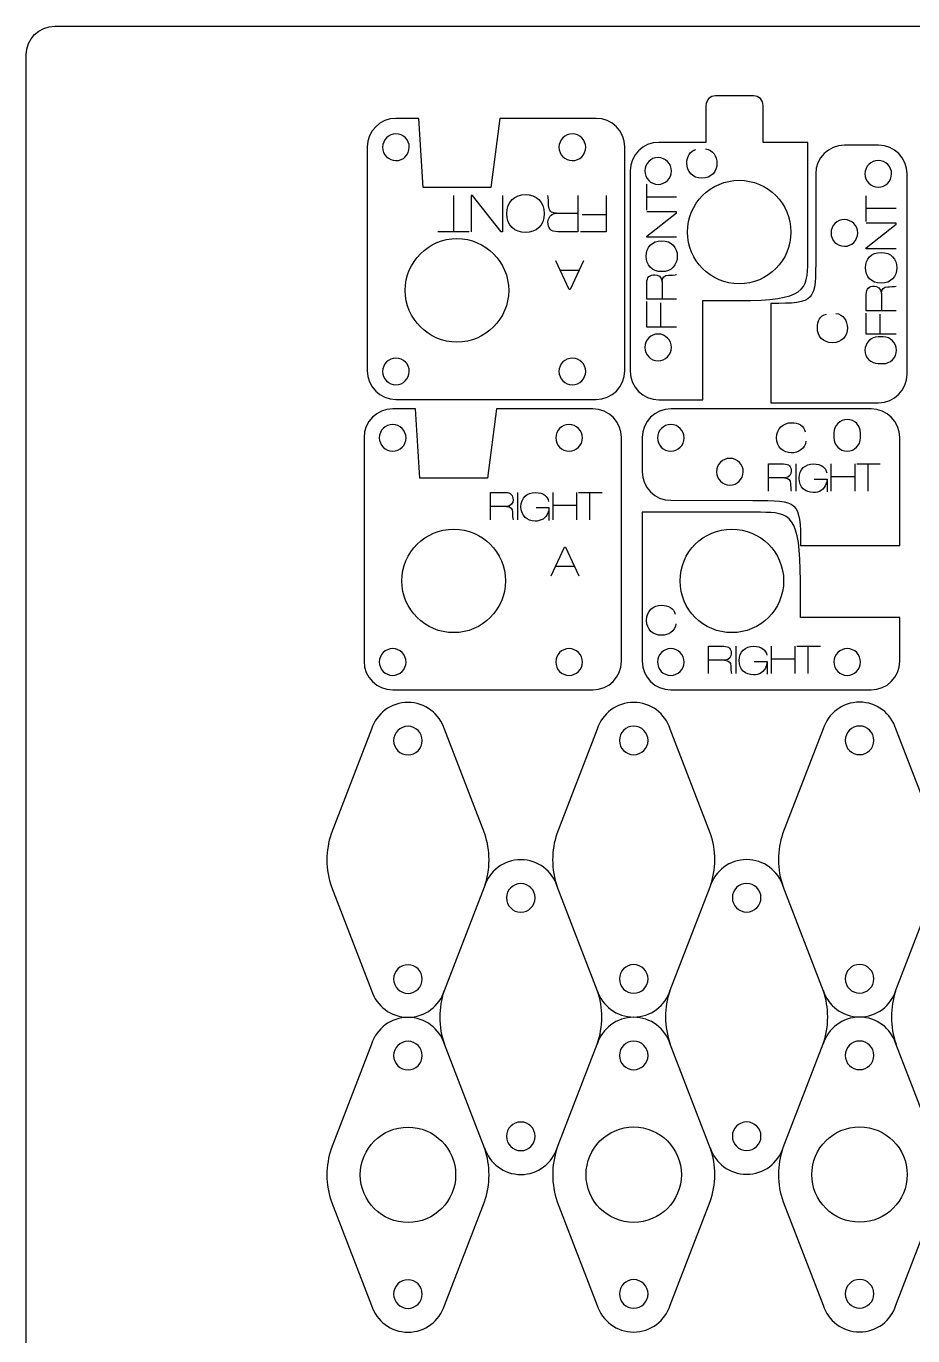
# Model space of a CAD drawing. Header units: millimetres. Extents: x -127 to 1881, y -61 to 1624.
# Drawn here: x 634.6 to 727.8, y 1009.7 to 1147.4 of the extents above; entities that cross this region are included whole.
import ezdxf

# ---------------------------------------------------------------- set-up
doc = ezdxf.new("R2010")
doc.units = ezdxf.units.MM
doc.layers.get('0').update_dxf_attribs({"linetype": 'CONTINUOUS', "true_color": 0xffffff})

msp = doc.modelspace()

# ---------------------------------------------------------------- linework, layer by layer
at = {"color": 7, "true_color": 0xffffff}
for points in [[(637.57, 1147.43), (935.33, 1147.43)], [(634.56, 750.75), (634.56, 1144.42)], [(711.07, 1140.1), (707.06, 1140.1)], [(706.06, 1139.1), (706.06, 1135.21), (701.1, 1135.21)], [(712.07, 1135.21), (712.08, 1135.21), (712.08, 1139.1)], [(676.33, 1130.46), (675.86, 1137.73), (673.45, 1137.73)], [(694.51, 1137.73), (684.39, 1137.73), (683.42, 1130.46), (676.33, 1130.46), (676.33, 1130.46)], [(716.77, 1122.77), (716.77, 1135.21), (712.07, 1135.21), (712.07, 1135.21)], [(670.44, 1134.73), (670.44, 1111.18)], [(674.85, 1134.69), (674.85, 1134.69)], [(693.41, 1134.69), (693.41, 1134.69)], [(697.52, 1111.18), (697.52, 1134.73)], [(724.22, 1134.91), (720.62, 1134.91)], [(698.09, 1132.2), (698.09, 1111.13)], [(717.61, 1131.9), (717.61, 1123.28), (717.61, 1123.28)], [(727.23, 1110.83), (727.23, 1131.9)], [(679.5, 1129.62), (679.5, 1125.8)], [(684.65, 1129.62), (684.65, 1125.8), (684.51, 1125.8), (681.5, 1129.62), (681.38, 1129.62), (681.38, 1125.8)], [(692.6, 1129.62), (692.6, 1125.8), (690.49, 1125.8)], [(695.56, 1129.62), (695.56, 1125.8), (692.88, 1125.8)], [(699.84, 1128.09), (699.84, 1130.8)], [(701.03, 1130.79), (701.03, 1130.79)], [(722.92, 1126.88), (722.92, 1129.59)], [(724.18, 1130.5), (724.18, 1130.5)], [(702.98, 1129.45), (699.84, 1129.45)], [(726.06, 1128.24), (722.92, 1128.24)], [(690.35, 1127.75), (690.35, 1127.76), (692.6, 1127.77)], [(695.56, 1127.58), (693.03, 1127.58)], [(702.98, 1125.23), (699.84, 1125.23), (699.84, 1125.34), (702.98, 1127.81), (702.98, 1127.91), (699.84, 1127.91)], [(681.16, 1125.8), (677.86, 1125.8)], [(687.08, 1125.72), (687.08, 1125.72)], [(726.06, 1124.01), (722.92, 1124.01), (722.92, 1124.13), (726.06, 1126.6), (726.06, 1126.7), (722.92, 1126.7)], [(720.62, 1124.28), (720.62, 1124.28)], [(693.17, 1122.76), (691.78, 1119.73), (691.67, 1119.73), (690.28, 1122.76)], [(699.77, 1123.23), (699.77, 1123.23)], [(690.74, 1121.76), (692.72, 1121.76)], [(722.85, 1122.02), (722.85, 1122.02)], [(702.98, 1118.7), (699.84, 1118.7), (699.84, 1120.43)], [(701.45, 1120.55), (701.45, 1120.54)], [(701.45, 1120.54), (701.46, 1118.7)], [(709.56, 1120.34), (709.56, 1120.34)], [(685.31, 1119.64), (685.31, 1119.64)], [(702.98, 1115.77), (699.84, 1115.77), (699.84, 1118.47)], [(701.1, 1108.13), (705.72, 1108.13), (705.72, 1118.57), (709.56, 1118.57)], [(726.06, 1117.49), (722.92, 1117.49), (722.92, 1119.21)], [(724.52, 1119.33), (724.53, 1119.33), (724.54, 1117.49)], [(701.3, 1115.77), (701.3, 1118.34)], [(712.88, 1118.26), (712.88, 1107.83), (724.22, 1107.83)], [(726.06, 1115.05), (722.92, 1115.05), (722.92, 1117.25)], [(724.38, 1115.05), (724.38, 1117.13)], [(724.71, 1114.75), (724.19, 1114.75)], [(701.03, 1112.24), (701.03, 1112.24)], [(724.19, 1111.94), (724.7, 1111.94), (724.7, 1111.94)], [(674.85, 1111.11), (674.85, 1111.11)], [(693.41, 1111.11), (693.41, 1111.11)], [(673.45, 1108.18), (694.51, 1108.18)], [(675.98, 1099.9), (675.52, 1107.18), (673.11, 1107.18)], [(694.17, 1107.18), (684.04, 1107.18), (683.08, 1099.9), (675.98, 1099.9), (675.98, 1099.9)], [(723.43, 1107.18), (702.36, 1107.18)], [(670.1, 1104.17), (670.1, 1080.63)], [(674.51, 1104.13), (674.51, 1104.13)], [(693.07, 1104.13), (693.07, 1104.13)], [(697.18, 1080.63), (697.18, 1104.17)], [(699.35, 1104.17), (699.35, 1100.56)], [(703.77, 1104.13), (703.77, 1104.13)], [(716.01, 1092.82), (726.44, 1092.82), (726.44, 1104.17)], [(719.52, 1104.65), (719.52, 1104.14)], [(722.33, 1104.13), (722.33, 1104.64), (722.33, 1104.64)], [(709.99, 1100.56), (709.99, 1100.56)], [(712.65, 1098.51), (712.65, 1101.39), (714.23, 1101.39)], [(715.51, 1101.39), (715.51, 1098.51)], [(719.25, 1098.51), (719.25, 1101.39)], [(721.72, 1101.39), (721.72, 1098.51)], [(721.92, 1101.39), (724.4, 1101.39)], [(723.12, 1098.51), (723.12, 1101.37)], [(714.34, 1099.92), (714.34, 1099.91), (712.65, 1099.91)], [(717.46, 1099.8), (718.81, 1099.8), (718.81, 1098.45)], [(719.25, 1100.05), (721.72, 1100.05)], [(683.39, 1095.5), (683.39, 1098.38), (684.97, 1098.38)], [(686.25, 1098.38), (686.25, 1095.5)], [(690, 1095.5), (690, 1098.38)], [(692.46, 1098.38), (692.46, 1095.5)], [(692.66, 1098.38), (695.15, 1098.38)], [(693.86, 1095.5), (693.86, 1098.36)], [(685.08, 1096.91), (685.08, 1096.9), (683.39, 1096.9)], [(688.2, 1096.79), (689.55, 1096.79), (689.55, 1095.44)], [(690, 1097.04), (692.46, 1097.04)], [(702.36, 1097.56), (710.98, 1097.55), (710.98, 1097.55)], [(699.35, 1096.3), (699.35, 1080.63)], [(711.79, 1096.3), (699.35, 1096.3), (699.35, 1096.3)], [(689.78, 1089.6), (691.18, 1092.63), (691.29, 1092.63), (692.68, 1089.6)], [(692.22, 1090.6), (690.24, 1090.6)], [(684.97, 1089.08), (684.97, 1089.08)], [(714.23, 1089.08), (714.23, 1089.08)], [(726.44, 1080.63), (726.44, 1085.25), (716, 1085.25), (716, 1089.08)], [(706.34, 1079.33), (706.34, 1082.21), (707.93, 1082.21)], [(709.2, 1082.21), (709.2, 1079.33)], [(712.95, 1079.33), (712.95, 1082.21)], [(715.42, 1082.21), (715.42, 1079.33)], [(715.61, 1082.21), (718.1, 1082.21)], [(716.82, 1079.33), (716.82, 1082.19)], [(674.51, 1080.55), (674.51, 1080.55)], [(693.07, 1080.55), (693.07, 1080.55)], [(703.77, 1080.55), (703.77, 1080.55)], [(708.04, 1080.74), (708.03, 1080.73), (706.34, 1080.73)], [(711.15, 1080.62), (712.51, 1080.62), (712.51, 1079.27)], [(712.95, 1080.88), (715.42, 1080.88)], [(722.32, 1080.55), (722.32, 1080.55)], [(673.11, 1077.62), (694.17, 1077.62)], [(702.36, 1077.62), (723.43, 1077.62)], [(670.89, 1073.49), (666.63, 1062.47)], [(682.8, 1062.47), (678.55, 1073.48)], [(694.63, 1073.5), (690.38, 1062.48)], [(706.55, 1062.48), (702.29, 1073.49)], [(718.39, 1073.51), (714.13, 1062.49)], [(730.3, 1062.49), (726.05, 1073.51)], [(676.22, 1072.29), (676.22, 1072.29)], [(699.97, 1072.3), (699.97, 1072.3)], [(723.72, 1072.31), (723.72, 1072.31)], [(666.68, 1056.89), (670.89, 1046.01), (670.89, 1046.01)], [(678.55, 1046.01), (682.76, 1056.91)], [(694.67, 1045.93), (690.42, 1056.94)], [(702.29, 1046.03), (706.51, 1056.92)], [(718.43, 1045.94), (714.17, 1056.95)], [(726.05, 1046.04), (730.26, 1056.94)], [(688.09, 1055.75), (688.09, 1055.75)], [(711.85, 1055.76), (711.85, 1055.76)], [(676.22, 1047.21), (676.22, 1047.21)], [(699.97, 1047.22), (699.97, 1047.22)], [(723.72, 1047.23), (723.72, 1047.23)], [(670.89, 1040.36), (666.63, 1029.34), (666.63, 1029.34)], [(682.8, 1029.34), (678.55, 1040.35)], [(690.42, 1029.47), (694.63, 1040.37)], [(706.55, 1029.35), (702.29, 1040.37)], [(714.17, 1029.49), (718.39, 1040.38)], [(730.3, 1029.36), (726.05, 1040.38)], [(676.22, 1039.16), (676.22, 1039.16)], [(699.97, 1039.17), (699.97, 1039.17)], [(723.72, 1039.18), (723.72, 1039.18)], [(674.72, 1031.63), (674.72, 1031.63)], [(688.09, 1030.67), (688.09, 1030.67)], [(698.46, 1031.65), (698.46, 1031.65)], [(711.85, 1030.68), (711.85, 1030.68)], [(722.22, 1031.66), (722.22, 1031.66)], [(666.68, 1023.76), (670.89, 1012.88)], [(678.55, 1012.89), (682.76, 1023.78)], [(690.42, 1023.78), (694.63, 1012.89)], [(702.29, 1012.9), (706.51, 1023.8)], [(714.18, 1023.79), (718.39, 1012.91)], [(726.05, 1012.91), (730.26, 1023.81)], [(676.22, 1014.08), (676.22, 1014.08)], [(699.97, 1014.09), (699.97, 1014.09)], [(723.72, 1014.1), (723.72, 1014.1)]]:
    msp.add_lwpolyline(points, dxfattribs=at)
for points in [[(634.56, 1144.42), (634.56, 1146.08), (635.9, 1147.43), (637.57, 1147.43)], [(707.06, 1140.1), (706.51, 1140.1), (706.06, 1139.65), (706.06, 1139.1)], [(712.08, 1139.1), (712.08, 1139.65), (711.63, 1140.1), (711.07, 1140.1)], [(673.45, 1137.73), (671.79, 1137.73), (670.44, 1136.39), (670.44, 1134.73)], [(697.52, 1134.73), (697.52, 1136.39), (696.18, 1137.73), (694.51, 1137.73)], [(673.45, 1136.1), (672.68, 1136.1), (672.05, 1135.47), (672.05, 1134.7)], [(674.85, 1134.69), (674.86, 1135.46), (674.23, 1136.09), (673.45, 1136.1)], [(692.01, 1136.1), (691.24, 1136.1), (690.61, 1135.47), (690.6, 1134.7)], [(693.41, 1134.69), (693.41, 1135.46), (692.79, 1136.09), (692.01, 1136.1)], [(701.1, 1135.21), (699.44, 1135.21), (698.09, 1133.86), (698.09, 1132.2)], [(672.05, 1134.7), (672.04, 1133.92), (672.67, 1133.29), (673.44, 1133.29)], [(673.44, 1133.29), (674.22, 1133.28), (674.85, 1133.91), (674.85, 1134.69)], [(690.6, 1134.7), (690.6, 1133.92), (691.23, 1133.29), (692, 1133.29)], [(692, 1133.29), (692.78, 1133.28), (693.41, 1133.91), (693.41, 1134.69)], [(704.05, 1133.01), (704.05, 1133.72), (704.35, 1134.29), (705, 1134.45)], [(706, 1134.53), (706.81, 1134.44), (707.22, 1133.71), (707.22, 1133.01)], [(720.62, 1134.91), (718.96, 1134.91), (717.61, 1133.56), (717.61, 1131.9)], [(727.23, 1131.9), (727.23, 1133.56), (725.89, 1134.91), (724.22, 1134.91)], [(701.04, 1133.6), (700.26, 1133.61), (699.63, 1132.98), (699.63, 1132.2)], [(702.44, 1132.19), (702.44, 1132.97), (701.81, 1133.6), (701.04, 1133.6)], [(705.64, 1131.44), (704.64, 1131.44), (704.05, 1132.14), (704.05, 1133.01)], [(707.22, 1133.01), (707.22, 1132.14), (706.64, 1131.44), (705.64, 1131.44)], [(724.19, 1133.3), (723.42, 1133.31), (722.79, 1132.68), (722.79, 1131.9)], [(725.59, 1131.89), (725.6, 1132.67), (724.97, 1133.3), (724.19, 1133.3)], [(699.63, 1132.2), (699.63, 1131.43), (700.25, 1130.8), (701.03, 1130.79)], [(701.03, 1130.79), (701.8, 1130.79), (702.44, 1131.42), (702.44, 1132.19)], [(704.12, 1125.78), (704.12, 1128.78), (706.55, 1131.22), (709.56, 1131.22)], [(709.56, 1131.22), (712.57, 1131.22), (715, 1128.78), (715, 1125.78)], [(722.79, 1131.9), (722.78, 1131.13), (723.41, 1130.5), (724.18, 1130.5)], [(724.18, 1130.5), (724.96, 1130.49), (725.59, 1131.12), (725.59, 1131.89)], [(685.1, 1127.71), (685.1, 1128.97), (685.99, 1129.71), (687.08, 1129.71)], [(687.08, 1129.71), (688.17, 1129.71), (689.06, 1128.97), (689.06, 1127.71)], [(689.51, 1128.57), (689.51, 1128.71), (689.5, 1129.47), (689.42, 1129.62)], [(690.35, 1127.76), (689.77, 1127.77), (689.51, 1128.04), (689.51, 1128.57)], [(687.08, 1125.72), (685.99, 1125.72), (685.1, 1126.45), (685.1, 1127.71)], [(689.06, 1127.71), (689.06, 1126.45), (688.17, 1125.72), (687.08, 1125.72)], [(689.44, 1126.84), (689.44, 1127.21), (689.69, 1127.72), (690.35, 1127.75)], [(690.49, 1125.8), (689.73, 1125.8), (689.44, 1126.16), (689.44, 1126.84)], [(720.63, 1127.08), (719.85, 1127.09), (719.22, 1126.46), (719.22, 1125.68)], [(722.03, 1125.68), (722.03, 1126.45), (721.4, 1127.08), (720.63, 1127.08)], [(709.56, 1120.34), (706.55, 1120.34), (704.12, 1122.77), (704.12, 1125.78)], [(715, 1125.78), (715, 1122.77), (712.57, 1120.34), (709.56, 1120.34)], [(719.22, 1125.68), (719.21, 1124.91), (719.84, 1124.28), (720.62, 1124.28)], [(720.62, 1124.28), (721.39, 1124.27), (722.02, 1124.9), (722.03, 1125.68)], [(674.43, 1119.64), (674.43, 1122.65), (676.86, 1125.09), (679.87, 1125.09)], [(679.87, 1125.09), (682.88, 1125.08), (685.31, 1122.65), (685.31, 1119.64)], [(699.77, 1123.23), (699.77, 1124.13), (700.37, 1124.86), (701.41, 1124.86)], [(701.41, 1124.86), (702.45, 1124.86), (703.05, 1124.13), (703.05, 1123.23)], [(701.41, 1121.61), (700.37, 1121.61), (699.77, 1122.34), (699.77, 1123.23)], [(703.05, 1123.23), (703.05, 1122.34), (702.45, 1121.61), (701.41, 1121.61)], [(709.56, 1118.57), (716.49, 1118.57), (716.77, 1119.62), (716.77, 1122.77)], [(717.61, 1123.28), (717.61, 1118.47), (717.61, 1118.26), (712.88, 1118.26)], [(722.85, 1122.02), (722.85, 1122.91), (723.45, 1123.64), (724.49, 1123.64)], [(724.49, 1123.64), (725.53, 1123.64), (726.13, 1122.91), (726.13, 1122.02)], [(699.84, 1120.43), (699.84, 1121.05), (700.14, 1121.29), (700.7, 1121.29)], [(700.7, 1121.29), (701, 1121.29), (701.42, 1121.09), (701.45, 1120.55)], [(701.45, 1120.54), (701.46, 1121.02), (701.68, 1121.23), (702.11, 1121.23)], [(702.11, 1121.23), (702.23, 1121.23), (702.85, 1121.24), (702.98, 1121.31)], [(724.49, 1120.39), (723.45, 1120.39), (722.85, 1121.12), (722.85, 1122.02)], [(726.13, 1122.02), (726.13, 1121.12), (725.53, 1120.39), (724.49, 1120.39)], [(722.92, 1119.21), (722.92, 1119.84), (723.22, 1120.08), (723.78, 1120.08)], [(723.78, 1120.08), (724.08, 1120.08), (724.49, 1119.88), (724.52, 1119.33)], [(724.53, 1119.33), (724.54, 1119.81), (724.76, 1120.02), (725.19, 1120.02)], [(725.19, 1120.02), (725.31, 1120.02), (725.93, 1120.03), (726.06, 1120.09)], [(679.87, 1114.2), (676.86, 1114.2), (674.43, 1116.64), (674.43, 1119.64)], [(685.31, 1119.64), (685.31, 1116.64), (682.88, 1114.2), (679.87, 1114.2)], [(717.78, 1115.7), (717.78, 1116.42), (718.07, 1116.99), (718.73, 1117.15)], [(719.72, 1117.22), (720.53, 1117.13), (720.94, 1116.4), (720.94, 1115.7)], [(701.04, 1115.05), (700.26, 1115.05), (699.63, 1114.42), (699.63, 1113.65)], [(702.44, 1113.64), (702.44, 1114.41), (701.81, 1115.04), (701.04, 1115.05)], [(719.36, 1114.13), (718.36, 1114.13), (717.78, 1114.83), (717.78, 1115.7)], [(720.94, 1115.7), (720.94, 1114.83), (720.36, 1114.13), (719.36, 1114.13)], [(724.19, 1114.75), (723.42, 1114.75), (722.79, 1114.12), (722.79, 1113.35)], [(726.11, 1113.34), (726.11, 1114.11), (725.48, 1114.74), (724.71, 1114.75)], [(699.63, 1113.65), (699.63, 1112.87), (700.25, 1112.24), (701.03, 1112.24)], [(701.03, 1112.24), (701.8, 1112.24), (702.44, 1112.86), (702.44, 1113.64)], [(722.79, 1113.35), (722.78, 1112.57), (723.41, 1111.94), (724.19, 1111.94)], [(724.7, 1111.94), (725.47, 1111.93), (726.1, 1112.56), (726.11, 1113.34)], [(673.45, 1112.52), (672.68, 1112.52), (672.05, 1111.9), (672.05, 1111.12)], [(674.85, 1111.11), (674.86, 1111.89), (674.23, 1112.52), (673.45, 1112.52)], [(692.01, 1112.52), (691.24, 1112.52), (690.6, 1111.9), (690.6, 1111.12)], [(693.41, 1111.11), (693.41, 1111.89), (692.79, 1112.52), (692.01, 1112.52)], [(670.44, 1111.18), (670.44, 1109.52), (671.79, 1108.18), (673.45, 1108.18)], [(672.05, 1111.12), (672.04, 1110.34), (672.67, 1109.71), (673.44, 1109.71)], [(673.44, 1109.71), (674.22, 1109.71), (674.85, 1110.34), (674.85, 1111.11)], [(690.6, 1111.12), (690.6, 1110.34), (691.23, 1109.71), (692, 1109.71)], [(692, 1109.71), (692.78, 1109.71), (693.41, 1110.34), (693.41, 1111.11)], [(694.51, 1108.18), (696.18, 1108.18), (697.52, 1109.52), (697.52, 1111.18)], [(698.09, 1111.13), (698.09, 1109.47), (699.44, 1108.13), (701.1, 1108.13)], [(724.22, 1107.83), (725.89, 1107.83), (727.23, 1109.17), (727.23, 1110.83)], [(673.11, 1107.18), (671.44, 1107.18), (670.1, 1105.83), (670.1, 1104.17)], [(697.18, 1104.17), (697.18, 1105.83), (695.83, 1107.18), (694.17, 1107.18)], [(702.36, 1107.18), (700.7, 1107.18), (699.35, 1105.83), (699.35, 1104.17)], [(726.44, 1104.17), (726.44, 1105.83), (725.09, 1107.18), (723.43, 1107.18)], [(673.11, 1105.54), (672.34, 1105.54), (671.7, 1104.91), (671.7, 1104.14)], [(674.51, 1104.13), (674.51, 1104.9), (673.89, 1105.53), (673.11, 1105.54)], [(691.67, 1105.54), (690.89, 1105.54), (690.26, 1104.91), (690.26, 1104.14)], [(693.07, 1104.13), (693.07, 1104.9), (692.44, 1105.53), (691.67, 1105.54)], [(702.37, 1105.54), (701.59, 1105.54), (700.96, 1104.91), (700.96, 1104.14)], [(703.77, 1104.13), (703.77, 1104.9), (703.14, 1105.53), (702.37, 1105.54)], [(713.49, 1104.13), (713.49, 1105.13), (714.2, 1105.72), (715.06, 1105.72)], [(715.06, 1105.72), (715.78, 1105.72), (716.35, 1105.42), (716.51, 1104.76)], [(720.93, 1106.05), (720.15, 1106.05), (719.52, 1105.42), (719.52, 1104.65)], [(722.33, 1104.64), (722.33, 1105.41), (721.7, 1106.05), (720.93, 1106.05)], [(671.7, 1104.14), (671.7, 1103.36), (672.33, 1102.73), (673.1, 1102.73)], [(673.1, 1102.73), (673.88, 1102.72), (674.51, 1103.35), (674.51, 1104.13)], [(690.26, 1104.14), (690.26, 1103.36), (690.88, 1102.73), (691.66, 1102.73)], [(691.66, 1102.73), (692.43, 1102.73), (693.07, 1103.35), (693.07, 1104.13)], [(700.96, 1104.14), (700.96, 1103.36), (701.58, 1102.73), (702.36, 1102.73)], [(702.36, 1102.73), (703.13, 1102.72), (703.77, 1103.35), (703.77, 1104.13)], [(715.06, 1102.55), (714.2, 1102.55), (713.49, 1103.13), (713.49, 1104.13)], [(716.58, 1103.77), (716.49, 1102.96), (715.76, 1102.55), (715.06, 1102.55)], [(719.52, 1104.14), (719.51, 1103.36), (720.14, 1102.73), (720.92, 1102.73)], [(720.92, 1102.73), (721.69, 1102.73), (722.32, 1103.35), (722.33, 1104.13)], [(708.59, 1101.97), (707.81, 1101.97), (707.18, 1101.35), (707.18, 1100.57)], [(709.99, 1100.56), (709.99, 1101.33), (709.36, 1101.97), (708.59, 1101.97)], [(699.35, 1100.56), (699.35, 1098.9), (700.7, 1097.56), (702.36, 1097.56)], [(707.18, 1100.57), (707.18, 1099.79), (707.8, 1099.16), (708.58, 1099.16)], [(708.58, 1099.16), (709.35, 1099.16), (709.98, 1099.78), (709.99, 1100.56)], [(714.23, 1101.39), (714.81, 1101.39), (715.03, 1101.12), (715.03, 1100.61)], [(715.03, 1100.61), (715.03, 1100.33), (714.84, 1099.95), (714.34, 1099.92)], [(715.86, 1099.89), (715.86, 1100.84), (716.53, 1101.39), (717.35, 1101.39)], [(717.35, 1101.39), (718.25, 1101.39), (718.66, 1100.99), (718.77, 1100.44)], [(714.34, 1099.91), (714.78, 1099.91), (714.97, 1099.7), (714.97, 1099.31)], [(714.97, 1099.31), (714.97, 1099.2), (714.98, 1098.63), (715.04, 1098.51)], [(717.35, 1098.38), (716.53, 1098.38), (715.86, 1098.94), (715.86, 1099.89)], [(718.71, 1099.32), (718.51, 1098.66), (717.95, 1098.38), (717.35, 1098.38)], [(718.81, 1099.8), (718.77, 1099.46), (718.71, 1099.32), (718.71, 1099.32)], [(684.97, 1098.38), (685.55, 1098.38), (685.77, 1098.11), (685.77, 1097.6)], [(686.6, 1096.88), (686.6, 1097.83), (687.27, 1098.38), (688.09, 1098.38)], [(688.09, 1098.38), (688.99, 1098.38), (689.41, 1097.99), (689.51, 1097.43)], [(685.77, 1097.6), (685.77, 1097.32), (685.58, 1096.94), (685.08, 1096.91)], [(685.08, 1096.9), (685.52, 1096.9), (685.72, 1096.69), (685.72, 1096.3)], [(688.09, 1095.37), (687.27, 1095.37), (686.6, 1095.93), (686.6, 1096.88)], [(689.55, 1096.79), (689.51, 1096.46), (689.45, 1096.31), (689.45, 1096.31)], [(710.98, 1097.55), (715.8, 1097.55), (716.01, 1097.55), (716.01, 1092.82)], [(685.72, 1096.3), (685.72, 1096.19), (685.72, 1095.62), (685.78, 1095.5)], [(689.45, 1096.31), (689.25, 1095.65), (688.7, 1095.37), (688.09, 1095.37)], [(716, 1089.08), (716, 1096.02), (714.94, 1096.3), (711.79, 1096.3)], [(674.08, 1089.08), (674.08, 1092.09), (676.52, 1094.53), (679.53, 1094.53)], [(679.53, 1094.53), (682.53, 1094.53), (684.97, 1092.09), (684.97, 1089.08)], [(703.34, 1089.08), (703.34, 1092.09), (705.78, 1094.53), (708.78, 1094.53)], [(708.78, 1094.53), (711.79, 1094.53), (714.23, 1092.09), (714.23, 1089.08)], [(679.53, 1083.64), (676.52, 1083.64), (674.08, 1086.08), (674.08, 1089.08)], [(684.97, 1089.08), (684.97, 1086.08), (682.53, 1083.64), (679.53, 1083.64)], [(708.78, 1083.64), (705.78, 1083.64), (703.34, 1086.08), (703.34, 1089.08)], [(714.23, 1089.08), (714.23, 1086.08), (711.79, 1083.64), (708.78, 1083.64)], [(699.82, 1084.94), (699.82, 1085.94), (700.52, 1086.52), (701.39, 1086.52)], [(701.39, 1086.52), (702.1, 1086.52), (702.67, 1086.23), (702.83, 1085.57)], [(701.39, 1083.36), (700.52, 1083.36), (699.82, 1083.94), (699.82, 1084.94)], [(702.91, 1084.57), (702.82, 1083.76), (702.09, 1083.36), (701.39, 1083.36)], [(673.11, 1081.96), (672.34, 1081.96), (671.7, 1081.34), (671.7, 1080.56)], [(674.51, 1080.55), (674.51, 1081.33), (673.89, 1081.96), (673.11, 1081.96)], [(691.67, 1081.96), (690.89, 1081.96), (690.26, 1081.34), (690.26, 1080.56)], [(693.07, 1080.55), (693.07, 1081.33), (692.44, 1081.96), (691.67, 1081.96)], [(702.37, 1081.96), (701.59, 1081.96), (700.96, 1081.34), (700.96, 1080.56)], [(703.77, 1080.55), (703.77, 1081.33), (703.14, 1081.96), (702.37, 1081.96)], [(707.93, 1082.21), (708.5, 1082.21), (708.72, 1081.94), (708.72, 1081.43)], [(708.72, 1081.43), (708.72, 1081.15), (708.54, 1080.77), (708.04, 1080.74)], [(709.56, 1080.71), (709.56, 1081.66), (710.22, 1082.21), (711.05, 1082.21)], [(711.05, 1082.21), (711.95, 1082.21), (712.36, 1081.81), (712.47, 1081.26)], [(720.92, 1081.96), (720.15, 1081.96), (719.52, 1081.34), (719.52, 1080.56)], [(722.32, 1080.55), (722.33, 1081.33), (721.7, 1081.96), (720.92, 1081.96)], [(670.1, 1080.63), (670.1, 1078.96), (671.44, 1077.62), (673.11, 1077.62)], [(671.7, 1080.56), (671.7, 1079.79), (672.33, 1079.15), (673.1, 1079.15)], [(673.1, 1079.15), (673.88, 1079.15), (674.51, 1079.78), (674.51, 1080.55)], [(690.26, 1080.56), (690.26, 1079.79), (690.88, 1079.15), (691.66, 1079.15)], [(691.66, 1079.15), (692.43, 1079.15), (693.07, 1079.78), (693.07, 1080.55)], [(694.17, 1077.62), (695.83, 1077.62), (697.18, 1078.96), (697.18, 1080.63)], [(699.35, 1080.63), (699.35, 1078.96), (700.7, 1077.62), (702.36, 1077.62)], [(700.96, 1080.56), (700.96, 1079.79), (701.58, 1079.15), (702.36, 1079.15)], [(702.36, 1079.15), (703.13, 1079.15), (703.77, 1079.78), (703.77, 1080.55)], [(708.03, 1080.73), (708.48, 1080.73), (708.67, 1080.52), (708.67, 1080.13)], [(708.67, 1080.13), (708.67, 1080.02), (708.68, 1079.45), (708.74, 1079.33)], [(711.05, 1079.2), (710.22, 1079.2), (709.56, 1079.76), (709.56, 1080.71)], [(712.41, 1080.14), (712.21, 1079.48), (711.65, 1079.2), (711.05, 1079.2)], [(712.51, 1080.62), (712.47, 1080.29), (712.41, 1080.14), (712.41, 1080.14)], [(719.52, 1080.56), (719.51, 1079.79), (720.14, 1079.15), (720.92, 1079.15)], [(720.92, 1079.15), (721.69, 1079.15), (722.32, 1079.78), (722.32, 1080.55)], [(723.43, 1077.62), (725.09, 1077.62), (726.44, 1078.96), (726.44, 1080.63)], [(674.72, 1076.3), (672.92, 1076.3), (671.4, 1075.12), (670.89, 1073.49)], [(678.55, 1073.48), (678.04, 1075.11), (676.52, 1076.3), (674.72, 1076.3)], [(698.46, 1076.31), (696.66, 1076.31), (695.14, 1075.13), (694.63, 1073.5)], [(702.29, 1073.49), (701.79, 1075.13), (700.26, 1076.31), (698.46, 1076.31)], [(722.22, 1076.33), (720.42, 1076.33), (718.9, 1075.14), (718.39, 1073.51)], [(726.05, 1073.51), (725.54, 1075.14), (724.02, 1076.33), (722.22, 1076.33)], [(674.72, 1073.79), (673.89, 1073.79), (673.21, 1073.12), (673.21, 1072.29)], [(676.22, 1072.29), (676.22, 1073.12), (675.55, 1073.79), (674.72, 1073.79)], [(698.46, 1073.81), (697.63, 1073.81), (696.96, 1073.13), (696.96, 1072.3)], [(699.97, 1072.3), (699.97, 1073.13), (699.29, 1073.81), (698.46, 1073.81)], [(722.22, 1073.82), (721.39, 1073.82), (720.71, 1073.14), (720.71, 1072.31)], [(723.72, 1072.31), (723.72, 1073.14), (723.05, 1073.82), (722.22, 1073.82)], [(673.21, 1072.29), (673.21, 1071.46), (673.89, 1070.78), (674.72, 1070.78)], [(674.72, 1070.78), (675.55, 1070.78), (676.22, 1071.46), (676.22, 1072.29)], [(696.96, 1072.3), (696.96, 1071.47), (697.63, 1070.8), (698.46, 1070.8)], [(698.46, 1070.8), (699.29, 1070.8), (699.97, 1071.47), (699.97, 1072.3)], [(720.71, 1072.31), (720.71, 1071.48), (721.39, 1070.81), (722.22, 1070.81)], [(722.22, 1070.81), (723.05, 1070.81), (723.72, 1071.48), (723.72, 1072.31)], [(666.63, 1062.47), (666.35, 1061.61), (666.19, 1060.7), (666.19, 1059.75)], [(683.24, 1059.75), (683.24, 1060.7), (683.09, 1061.61), (682.8, 1062.47)], [(690.38, 1062.48), (690.09, 1061.63), (689.93, 1060.71), (689.93, 1059.76)], [(706.99, 1059.76), (706.99, 1060.71), (706.83, 1061.63), (706.55, 1062.48)], [(714.13, 1062.49), (713.84, 1061.64), (713.69, 1060.72), (713.69, 1059.77)], [(666.19, 1059.75), (666.19, 1058.75), (666.36, 1057.78), (666.68, 1056.89)], [(686.59, 1059.76), (684.79, 1059.76), (683.27, 1058.58), (682.76, 1056.95)], [(682.76, 1056.91), (683.08, 1057.8), (683.24, 1058.75), (683.24, 1059.75)], [(690.42, 1056.94), (689.91, 1058.58), (688.39, 1059.76), (686.59, 1059.76)], [(689.93, 1059.76), (689.93, 1058.76), (690.11, 1057.8), (690.42, 1056.91)], [(710.34, 1059.77), (708.54, 1059.77), (707.02, 1058.59), (706.51, 1056.96)], [(706.51, 1056.92), (706.82, 1057.81), (706.99, 1058.77), (706.99, 1059.76)], [(714.17, 1056.95), (713.67, 1058.59), (712.14, 1059.77), (710.34, 1059.77)], [(713.69, 1059.77), (713.69, 1058.77), (713.86, 1057.81), (714.18, 1056.92)], [(686.59, 1057.25), (685.76, 1057.25), (685.08, 1056.58), (685.08, 1055.75)], [(688.09, 1055.75), (688.09, 1056.58), (687.42, 1057.25), (686.59, 1057.25)], [(710.34, 1057.26), (709.51, 1057.26), (708.84, 1056.59), (708.84, 1055.76)], [(711.85, 1055.76), (711.85, 1056.59), (711.17, 1057.26), (710.34, 1057.26)], [(685.08, 1055.75), (685.08, 1054.92), (685.76, 1054.24), (686.59, 1054.24)], [(686.59, 1054.24), (687.42, 1054.24), (688.09, 1054.92), (688.09, 1055.75)], [(708.84, 1055.76), (708.84, 1054.93), (709.51, 1054.25), (710.34, 1054.25)], [(710.34, 1054.25), (711.17, 1054.25), (711.85, 1054.93), (711.85, 1055.76)], [(674.72, 1048.71), (673.89, 1048.71), (673.21, 1048.04), (673.21, 1047.21)], [(676.22, 1047.21), (676.22, 1048.04), (675.55, 1048.71), (674.72, 1048.71)], [(698.46, 1048.73), (697.63, 1048.73), (696.96, 1048.05), (696.96, 1047.22)], [(699.97, 1047.22), (699.97, 1048.05), (699.29, 1048.73), (698.46, 1048.73)], [(722.22, 1048.74), (721.39, 1048.74), (720.71, 1048.06), (720.71, 1047.23)], [(723.72, 1047.23), (723.72, 1048.06), (723.05, 1048.74), (722.22, 1048.74)], [(673.21, 1047.21), (673.21, 1046.38), (673.89, 1045.7), (674.72, 1045.7)], [(674.72, 1045.7), (675.55, 1045.7), (676.22, 1046.38), (676.22, 1047.21)], [(696.96, 1047.22), (696.96, 1046.39), (697.63, 1045.72), (698.46, 1045.72)], [(698.46, 1045.72), (699.29, 1045.72), (699.97, 1046.39), (699.97, 1047.22)], [(720.71, 1047.23), (720.71, 1046.4), (721.39, 1045.73), (722.22, 1045.73)], [(722.22, 1045.73), (723.05, 1045.73), (723.72, 1046.4), (723.72, 1047.23)], [(670.89, 1046.01), (671.4, 1044.38), (672.92, 1043.19), (674.72, 1043.19)], [(674.72, 1043.19), (676.52, 1043.19), (678.04, 1044.38), (678.55, 1046.01)], [(678.5, 1045.93), (678.22, 1045.07), (678.06, 1044.16), (678.06, 1043.21)], [(694.63, 1046.02), (695.14, 1044.39), (696.66, 1043.21), (698.46, 1043.21)], [(695.11, 1043.21), (695.11, 1044.16), (694.96, 1045.07), (694.67, 1045.93)], [(698.46, 1043.21), (700.26, 1043.21), (701.79, 1044.39), (702.29, 1046.03)], [(702.26, 1045.94), (701.97, 1045.08), (701.81, 1044.17), (701.81, 1043.22)], [(718.39, 1046.03), (718.9, 1044.4), (720.42, 1043.22), (722.22, 1043.22)], [(718.87, 1043.22), (718.87, 1044.17), (718.71, 1045.08), (718.43, 1045.94)], [(722.22, 1043.22), (724.02, 1043.22), (725.54, 1044.4), (726.05, 1046.04)], [(726.01, 1045.95), (725.72, 1045.09), (725.57, 1044.18), (725.57, 1043.23)], [(674.72, 1043.17), (672.92, 1043.17), (671.4, 1041.99), (670.89, 1040.36)], [(678.55, 1040.35), (678.04, 1041.99), (676.52, 1043.17), (674.72, 1043.17)], [(678.06, 1043.21), (678.06, 1042.21), (678.23, 1041.25), (678.55, 1040.35)], [(694.63, 1040.37), (694.94, 1041.26), (695.11, 1042.21), (695.11, 1043.21)], [(698.46, 1043.19), (696.66, 1043.19), (695.14, 1042), (694.63, 1040.37)], [(702.29, 1040.37), (701.79, 1042), (700.26, 1043.19), (698.46, 1043.19)], [(701.81, 1043.22), (701.81, 1042.22), (701.99, 1041.26), (702.3, 1040.36)], [(718.39, 1040.38), (718.7, 1041.27), (718.87, 1042.22), (718.87, 1043.22)], [(722.22, 1043.2), (720.42, 1043.2), (718.9, 1042.01), (718.39, 1040.38)], [(726.05, 1040.38), (725.54, 1042.01), (724.02, 1043.2), (722.22, 1043.2)], [(725.57, 1043.23), (725.57, 1042.23), (725.74, 1041.27), (726.06, 1040.37)], [(674.72, 1040.66), (673.89, 1040.66), (673.21, 1039.99), (673.21, 1039.16)], [(676.22, 1039.16), (676.22, 1039.99), (675.55, 1040.66), (674.72, 1040.66)], [(698.46, 1040.68), (697.63, 1040.68), (696.96, 1040), (696.96, 1039.17)], [(699.97, 1039.17), (699.97, 1040), (699.29, 1040.68), (698.46, 1040.68)], [(722.22, 1040.69), (721.39, 1040.69), (720.71, 1040.01), (720.71, 1039.18)], [(723.72, 1039.18), (723.72, 1040.01), (723.05, 1040.69), (722.22, 1040.69)], [(673.21, 1039.16), (673.21, 1038.33), (673.89, 1037.65), (674.72, 1037.65)], [(674.72, 1037.65), (675.55, 1037.65), (676.22, 1038.33), (676.22, 1039.16)], [(696.96, 1039.17), (696.96, 1038.34), (697.63, 1037.67), (698.46, 1037.67)], [(698.46, 1037.67), (699.29, 1037.67), (699.97, 1038.34), (699.97, 1039.17)], [(720.71, 1039.18), (720.71, 1038.35), (721.39, 1037.68), (722.22, 1037.68)], [(722.22, 1037.68), (723.05, 1037.68), (723.72, 1038.35), (723.72, 1039.18)], [(686.59, 1032.17), (685.76, 1032.17), (685.08, 1031.5), (685.08, 1030.67)], [(688.09, 1030.67), (688.09, 1031.5), (687.42, 1032.17), (686.59, 1032.17)], [(710.34, 1032.18), (709.51, 1032.18), (708.84, 1031.51), (708.84, 1030.68)], [(711.85, 1030.68), (711.85, 1031.51), (711.17, 1032.18), (710.34, 1032.18)], [(669.7, 1026.62), (669.7, 1029.39), (671.95, 1031.63), (674.72, 1031.63)], [(674.72, 1031.63), (677.49, 1031.63), (679.73, 1029.39), (679.73, 1026.62)], [(685.08, 1030.67), (685.08, 1029.84), (685.76, 1029.16), (686.59, 1029.16)], [(686.59, 1029.16), (687.42, 1029.16), (688.09, 1029.84), (688.09, 1030.67)], [(693.45, 1026.63), (693.45, 1029.4), (695.69, 1031.65), (698.46, 1031.65)], [(698.46, 1031.65), (701.23, 1031.65), (703.48, 1029.4), (703.48, 1026.63)], [(708.84, 1030.68), (708.84, 1029.85), (709.51, 1029.17), (710.34, 1029.17)], [(710.34, 1029.17), (711.17, 1029.17), (711.85, 1029.85), (711.85, 1030.68)], [(717.2, 1026.64), (717.2, 1029.41), (719.45, 1031.66), (722.22, 1031.66)], [(722.22, 1031.66), (724.99, 1031.66), (727.23, 1029.41), (727.23, 1026.64)], [(666.63, 1029.34), (666.35, 1028.48), (666.19, 1027.57), (666.19, 1026.62)], [(682.76, 1029.47), (683.27, 1027.84), (684.79, 1026.65), (686.59, 1026.65)], [(683.24, 1026.62), (683.24, 1027.57), (683.09, 1028.48), (682.8, 1029.34)], [(686.59, 1026.65), (688.39, 1026.65), (689.91, 1027.84), (690.42, 1029.47)], [(690.38, 1029.35), (690.09, 1028.5), (689.94, 1027.58), (689.94, 1026.63)], [(706.51, 1029.48), (707.02, 1027.85), (708.54, 1026.67), (710.34, 1026.67)], [(706.99, 1026.63), (706.99, 1027.58), (706.83, 1028.5), (706.55, 1029.35)], [(710.34, 1026.67), (712.14, 1026.67), (713.67, 1027.85), (714.17, 1029.49)], [(714.13, 1029.36), (713.84, 1028.51), (713.69, 1027.59), (713.69, 1026.64)], [(666.19, 1026.62), (666.19, 1025.62), (666.36, 1024.66), (666.68, 1023.76)], [(674.72, 1021.6), (671.95, 1021.6), (669.7, 1023.85), (669.7, 1026.62)], [(679.73, 1026.62), (679.73, 1023.85), (677.49, 1021.6), (674.72, 1021.6)], [(682.76, 1023.78), (683.08, 1024.67), (683.24, 1025.62), (683.24, 1026.62)], [(689.94, 1026.63), (689.94, 1025.63), (690.11, 1024.67), (690.42, 1023.78)], [(698.46, 1021.62), (695.69, 1021.62), (693.45, 1023.86), (693.45, 1026.63)], [(703.48, 1026.63), (703.48, 1023.86), (701.23, 1021.62), (698.46, 1021.62)], [(706.51, 1023.8), (706.82, 1024.68), (706.99, 1025.64), (706.99, 1026.63)], [(713.69, 1026.64), (713.69, 1025.64), (713.86, 1024.68), (714.18, 1023.79)], [(722.22, 1021.63), (719.45, 1021.63), (717.2, 1023.87), (717.2, 1026.64)], [(727.23, 1026.64), (727.23, 1023.87), (724.99, 1021.63), (722.22, 1021.63)], [(674.72, 1015.58), (673.89, 1015.58), (673.21, 1014.91), (673.21, 1014.08)], [(676.22, 1014.08), (676.22, 1014.91), (675.55, 1015.58), (674.72, 1015.58)], [(698.46, 1015.6), (697.63, 1015.6), (696.96, 1014.92), (696.96, 1014.09)], [(699.97, 1014.09), (699.97, 1014.92), (699.29, 1015.6), (698.46, 1015.6)], [(722.22, 1015.61), (721.39, 1015.61), (720.71, 1014.93), (720.71, 1014.1)], [(723.72, 1014.1), (723.72, 1014.93), (723.05, 1015.61), (722.22, 1015.61)], [(673.21, 1014.08), (673.21, 1013.25), (673.89, 1012.57), (674.72, 1012.57)], [(674.72, 1012.57), (675.55, 1012.57), (676.22, 1013.25), (676.22, 1014.08)], [(696.96, 1014.09), (696.96, 1013.26), (697.63, 1012.59), (698.46, 1012.59)], [(698.46, 1012.59), (699.29, 1012.59), (699.97, 1013.26), (699.97, 1014.09)], [(720.71, 1014.1), (720.71, 1013.27), (721.39, 1012.6), (722.22, 1012.6)], [(722.22, 1012.6), (723.05, 1012.6), (723.72, 1013.27), (723.72, 1014.1)], [(670.89, 1012.88), (671.4, 1011.25), (672.92, 1010.07), (674.72, 1010.07)], [(674.72, 1010.07), (676.52, 1010.07), (678.04, 1011.25), (678.55, 1012.89)], [(694.63, 1012.89), (695.14, 1011.26), (696.66, 1010.08), (698.46, 1010.08)], [(698.46, 1010.08), (700.26, 1010.08), (701.79, 1011.27), (702.29, 1012.9)], [(718.39, 1012.91), (718.9, 1011.27), (720.42, 1010.09), (722.22, 1010.09)], [(722.22, 1010.09), (724.02, 1010.09), (725.54, 1011.28), (726.05, 1012.91)]]:
    msp.add_open_spline(points, degree=3, dxfattribs=at)

doc.saveas('drawing.dxf')
